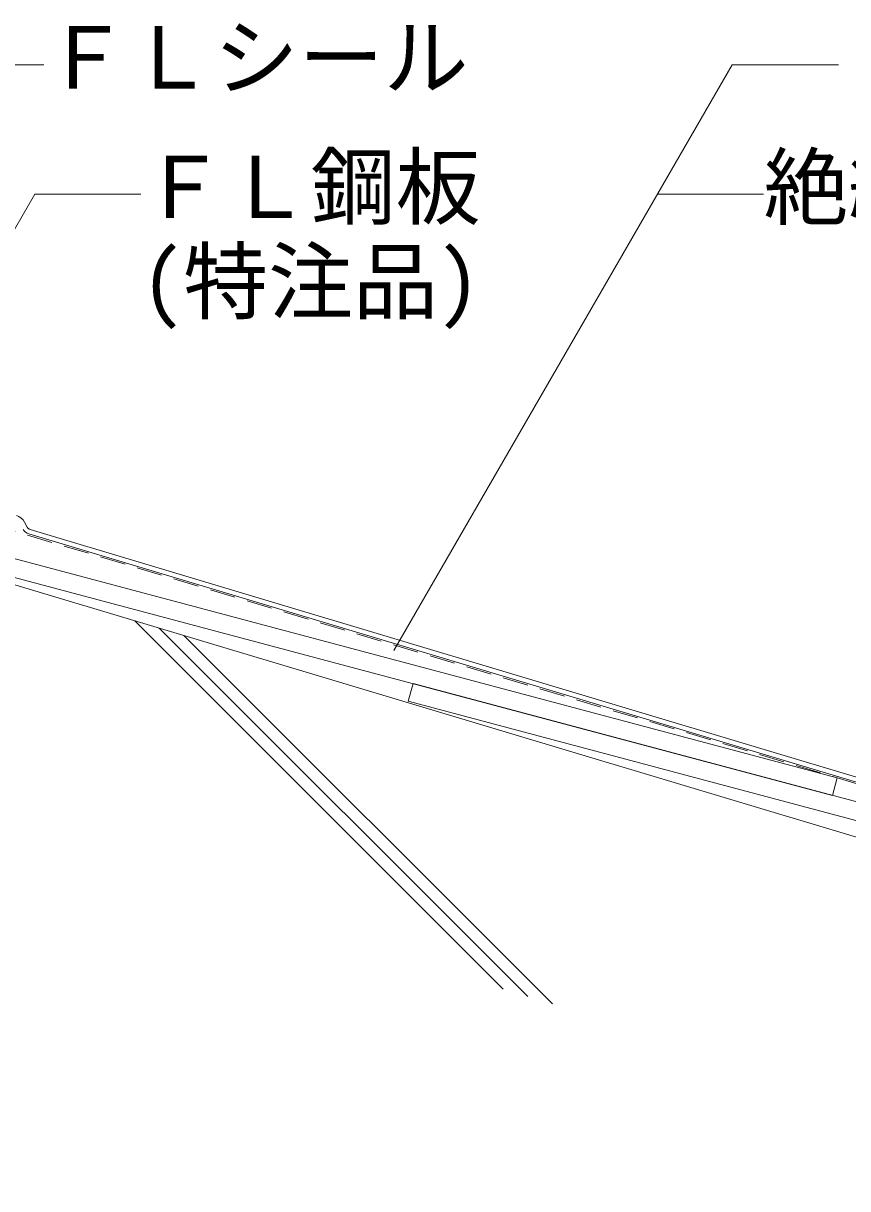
# Model space of a CAD drawing. Units: millimetres, scale not verified. Extents: x -945 to 945, y -660 to 644.
# Drawn here: x 92.4 to 364.2, y -94.8 to 289.6 of the extents above; entities that cross this region are included whole.
import ezdxf
from ezdxf.enums import TextEntityAlignment as Align

# ---------------------------------------------------------------- set-up
doc = ezdxf.new("R2010")
doc.units = ezdxf.units.MM
doc.header["$LTSCALE"] = 7
doc.linetypes.add('DASHED1', pattern=[1.8, 1.2, -0.6])
for name, color, linetype, lineweight in [('1-4_リベットルーフ', 6, 'Continuous', 18), ('1-A_元図・躯体', 7, 'Continuous', 18), ('1-B_その他', 3, 'Continuous', 18), ('E-E', 7, 'Continuous', 18)]:
    doc.layers.add(name, color=color, linetype=linetype, lineweight=lineweight)
doc.styles.add('ＭＳ ゴシック', font='')
doc.styles.get('ＭＳ ゴシック').set_extended_font_data('MS Gothic')

msp = doc.modelspace()

# ---------------------------------------------------------------- linework, layer by layer
at = {"layer": '1-4_リベットルーフ', "linetype": 'DASHED1'}
msp.add_line((753.483, -77.113), (33.483, 138.891), dxfattribs=at)
at = {"layer": '1-4_リベットルーフ'}
for p, q in [((93.698, 123.373), (92.783, 125.072)), ((753.483, -76.587), (94.157, 121.211)), ((94.588, 122.647), (753.483, -75.021)), ((94.588, 122.647), (753.483, -75.021))]:
    msp.add_line(p, q, dxfattribs=at)
for centre, radius, start, end in [((88.821, 122.938), 4.5, 28.30076, 73.30076), ((95.019, 124.084), 1.5, 208.30076, 253.30076), ((95.019, 124.084), 3, 208.30076, 253.30076)]:
    msp.add_arc(centre, radius, start, end, dxfattribs=at)
at = {"layer": '1-A_元図・躯体'}
for p, q in [((33.483, 121.226), (753.483, -94.774)), ((250.621, -28.956), (129.136, 92.53)), ((258.703, -31.38), (137.217, 90.106)), ((266.784, -33.804), (145.298, 87.681))]:
    msp.add_line(p, q, dxfattribs=at)
at = {"layer": '1-B_その他'}
msp.add_line((359.109, 34.936), (33.483, 121.748), dxfattribs=at)
msp.add_lwpolyline([(33.483, 127.957), (360.655, 40.734), (359.109, 34.936)], dxfattribs=at)
msp.add_lwpolyline([(544.928, -20.809), (219.301, 66.002), (220.847, 71.8), (546.473, -15.012)], close=True, dxfattribs=at)
at = {"layer": 'E-E'}
for p, q in [((64.14, 275.929), (99.14, 275.929)), ((326.071, 275.929), (214.551, 82.77)), ((326.071, 275.929), (361.071, 275.929)), ((96.125, 233.209), (41.937, 139.352)), ((96.125, 233.209), (131.125, 233.209)), ((301.407, 233.209), (336.407, 233.209))]:
    msp.add_line(p, q, dxfattribs=at)

# ---------------------------------------------------------------- texts
at = {"layer": 'E-E', "style": 'ＭＳ ゴシック'}
for s, p in [('ＦＬシール', (99.14, 261.929)), ('ＦＬ鋼板', (131.125, 219.209)), ('絶縁シート', (336.407, 219.209)), ('(特注品)', (131.125, 188.051))]:
    msp.add_text(s, height=20.53, dxfattribs=at).set_placement(p, align=Align.BOTTOM_LEFT)

doc.saveas('drawing.dxf')
